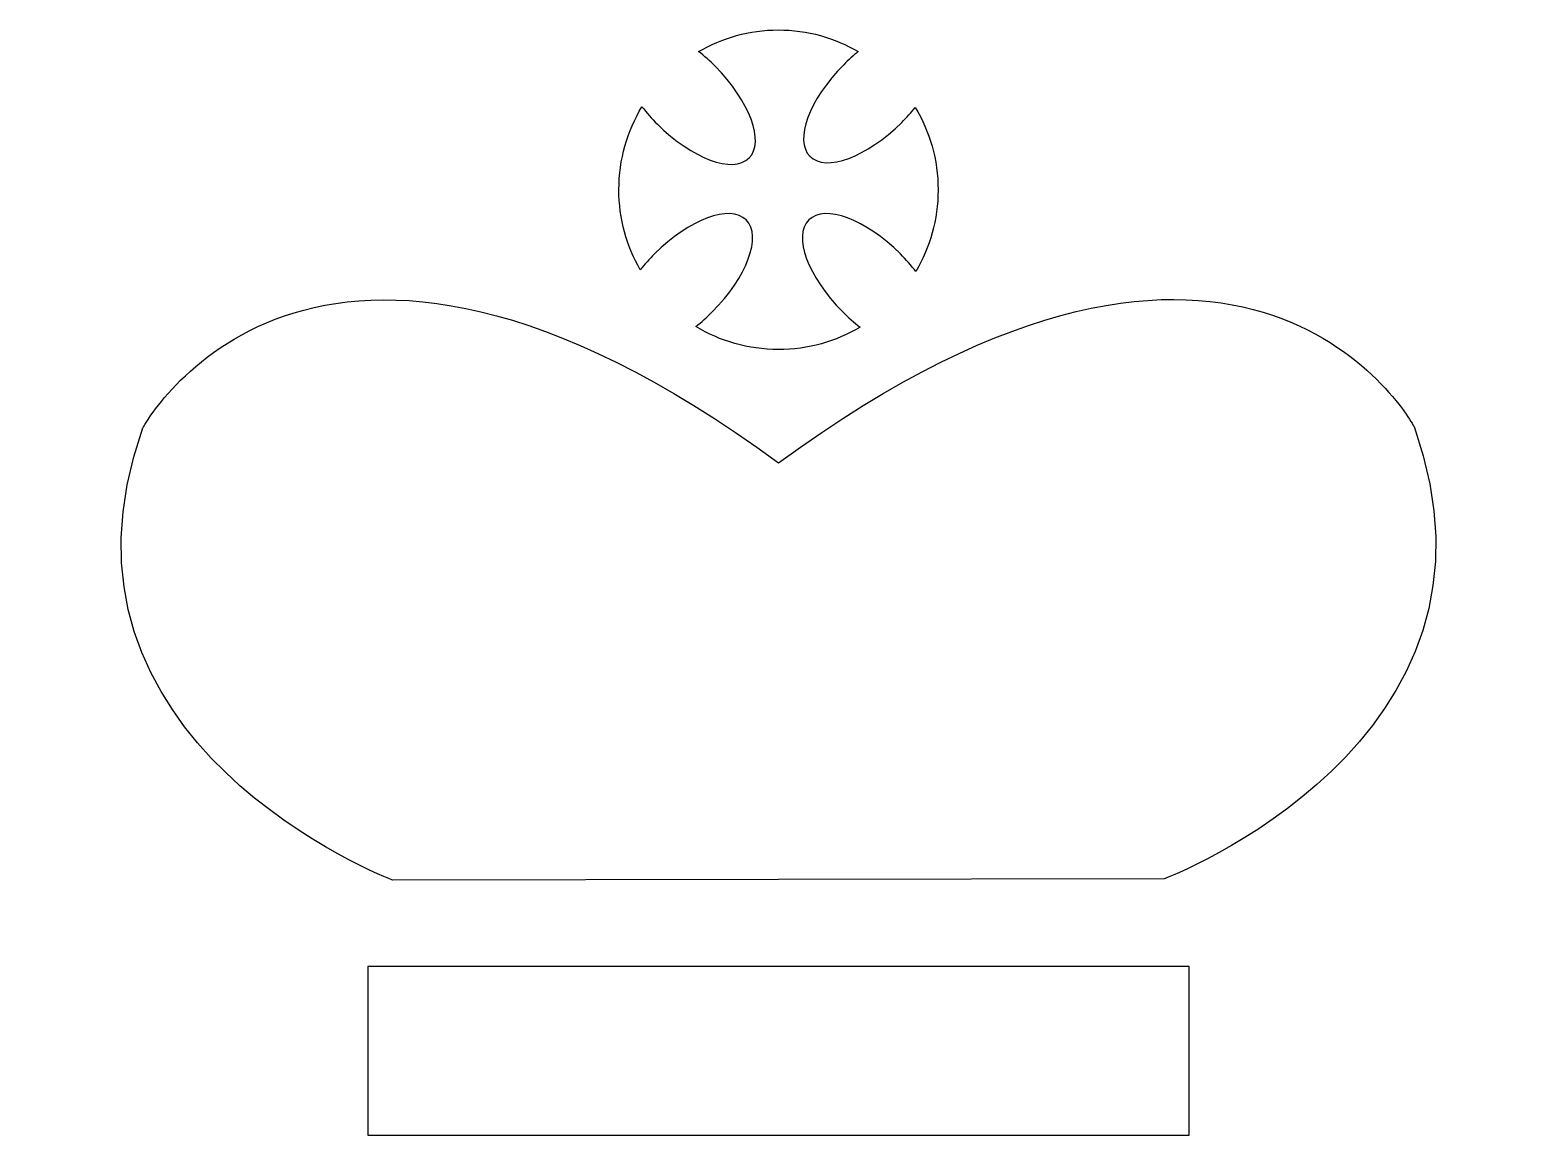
# Model space of a CAD drawing. Header units: centimetres. Extents: x -10 to 10, y -7.4 to 7.4.
import ezdxf

# ---------------------------------------------------------------- set-up
doc = ezdxf.new("R2010")
doc.units = ezdxf.units.CM
doc.header["$MEASUREMENT"] = 0
doc.layers.add('Camada 1', color=7, linetype='Continuous')

msp = doc.modelspace()

# ---------------------------------------------------------------- linework, layer by layer
at = {"layer": 'Camada 1'}
for points, knots in [([(1.64868, 6.15337), (1.1836, 5.69051), (0.63331, 5.48429), (0.42035, 5.70059), (0.42035, 5.70059), (0.2063, 5.91128), (0.40802, 6.46158), (0.87313, 6.92556), (0.87313, 6.92556), (0.93589, 6.99282), (1.0009, 7.05108), (1.06813, 7.10151), (1.06813, 7.10151), (0.75212, 7.28534), (0.389, 7.39067), (-0.00213, 7.39067), (-0.00213, 7.39067), (-0.3899, 7.39067), (-0.75471, 7.28534), (-1.06964, 7.10153), (-1.06964, 7.10153), (-0.99286, 7.04438), (-0.91946, 6.97712), (-0.84773, 6.90651), (-0.84773, 6.90651), (-0.38431, 6.43693), (-0.18032, 5.8889), (-0.39439, 5.67818), (-0.39439, 5.67818), (-0.60844, 5.46299), (-1.15705, 5.66921), (-1.62158, 6.13096), (-1.62158, 6.13096), (-1.69778, 6.20605), (-1.76615, 6.28339), (-1.82721, 6.36408), (-1.82721, 6.36408), (-2.02223, 6.03795), (-2.13598, 5.65915), (-2.13598, 5.2523), (-2.13598, 5.2523), (-2.13598, 4.86342), (-2.03287, 4.49694), (-1.85076, 4.18423), (-1.85076, 4.18423), (-1.79136, 4.25485), (-1.72971, 4.32544), (-1.65968, 4.39494), (-1.65968, 4.39494), (-1.19571, 4.85891), (-0.64709, 5.06291), (-0.43193, 4.84883), (-0.43193, 4.84883), (-0.21844, 4.63364), (-0.42129, 4.0845), (-0.88582, 3.61939), (-0.88582, 3.61939), (-0.95644, 3.5488), (-1.03153, 3.48154), (-1.10606, 3.42325), (-1.10606, 3.42325), (-0.78329, 3.22825), (-0.40446, 3.11617), (-0.00214, 3.11617), (-0.00214, 3.11617), (0.39796, 3.11617), (0.7723, 3.22375), (1.09059, 3.41653), (1.09059, 3.41653), (1.00989, 3.47704), (0.93367, 3.54541), (0.85633, 3.62275), (0.85633, 3.62275), (0.39347, 4.08786), (0.1895, 4.63589), (0.40469, 4.84883), (0.40469, 4.84883), (0.61763, 5.06402), (1.1668, 4.85891), (1.63077, 4.39494), (1.63077, 4.39494), (1.70811, 4.31871), (1.77648, 4.23915), (1.83812, 4.1607), (1.83812, 4.1607), (2.02751, 4.48122), (2.13511, 4.85219), (2.13511, 5.2534), (2.13511, 5.2534), (2.13511, 5.65686), (2.02528, 6.03231), (1.82917, 6.35507), (1.82917, 6.35507), (1.77645, 6.289), (1.71369, 6.21952), (1.64868, 6.15337), (1.64868, 6.15337), (1.64868, 6.15337), (1.64868, 6.15337), (1.64868, 6.15337)], [0, 0, 0, 0, 0.03846154, 0.03846154, 0.03846154, 0.03846154, 0.07692308, 0.07692308, 0.07692308, 0.07692308, 0.11538462, 0.11538462, 0.11538462, 0.11538462, 0.15384615, 0.15384615, 0.15384615, 0.15384615, 0.19230769, 0.19230769, 0.19230769, 0.19230769, 0.23076923, 0.23076923, 0.23076923, 0.23076923, 0.26923077, 0.26923077, 0.26923077, 0.26923077, 0.30769231, 0.30769231, 0.30769231, 0.30769231, 0.34615385, 0.34615385, 0.34615385, 0.34615385, 0.38461538, 0.38461538, 0.38461538, 0.38461538, 0.42307692, 0.42307692, 0.42307692, 0.42307692, 0.46153846, 0.46153846, 0.46153846, 0.46153846, 0.5, 0.5, 0.5, 0.5, 0.53846154, 0.53846154, 0.53846154, 0.53846154, 0.57692308, 0.57692308, 0.57692308, 0.57692308, 0.61538462, 0.61538462, 0.61538462, 0.61538462, 0.65384615, 0.65384615, 0.65384615, 0.65384615, 0.69230769, 0.69230769, 0.69230769, 0.69230769, 0.73076923, 0.73076923, 0.73076923, 0.73076923, 0.76923077, 0.76923077, 0.76923077, 0.76923077, 0.80769231, 0.80769231, 0.80769231, 0.80769231, 0.84615385, 0.84615385, 0.84615385, 0.84615385, 0.88461538, 0.88461538, 0.88461538, 0.88461538, 0.92307692, 0.92307692, 0.92307692, 0.92307692, 1, 1, 1, 1]), ([(5.16108, -3.96461), (5.16108, -3.96461), (10.01722, -2.13555), (8.50533, 2.08511), (8.50533, 2.08511), (8.50533, 2.08511), (6.29188, 6.21724), (0.0012, 1.59984), (0.0012, 1.59984), (-6.28945, 6.21727), (-8.50515, 2.06831), (-8.50515, 2.06831), (-8.50515, 2.06831), (-10.01759, -2.15013), (-5.16201, -3.98253), (-5.16201, -3.98253), (-5.16201, -3.98253), (-5.16201, -3.98253), (5.16108, -3.96461), (5.16108, -3.96461), (5.16108, -3.96461), (5.16108, -3.96461), (5.16108, -3.96461), (5.16108, -3.96461)], [0, 0, 0, 0, 0.14285714, 0.14285714, 0.14285714, 0.14285714, 0.28571429, 0.28571429, 0.28571429, 0.28571429, 0.42857143, 0.42857143, 0.42857143, 0.42857143, 0.57142857, 0.57142857, 0.57142857, 0.57142857, 0.71428571, 0.71428571, 0.71428571, 0.71428571, 1, 1, 1, 1]), ([(5.49507, -7.39067), (5.49507, -7.39067), (-5.49372, -7.39067), (-5.49372, -7.39067), (-5.49372, -7.39067), (-5.49372, -7.39067), (-5.49372, -5.13462), (-5.49372, -5.13462), (-5.49372, -5.13462), (-5.49372, -5.13462), (5.49509, -5.13462), (5.49509, -5.13462), (5.49509, -5.13462), (5.49509, -5.13462), (5.49509, -7.39067), (5.49509, -7.39067), (5.49509, -7.39067), (5.49509, -7.39067), (5.49507, -7.39067), (5.49507, -7.39067)], [0, 0, 0, 0, 0.16666667, 0.16666667, 0.16666667, 0.16666667, 0.33333333, 0.33333333, 0.33333333, 0.33333333, 0.5, 0.5, 0.5, 0.5, 0.66666667, 0.66666667, 0.66666667, 0.66666667, 1, 1, 1, 1])]:
    msp.add_open_spline(points, degree=3, knots=knots, dxfattribs=at)

doc.saveas('drawing.dxf')
